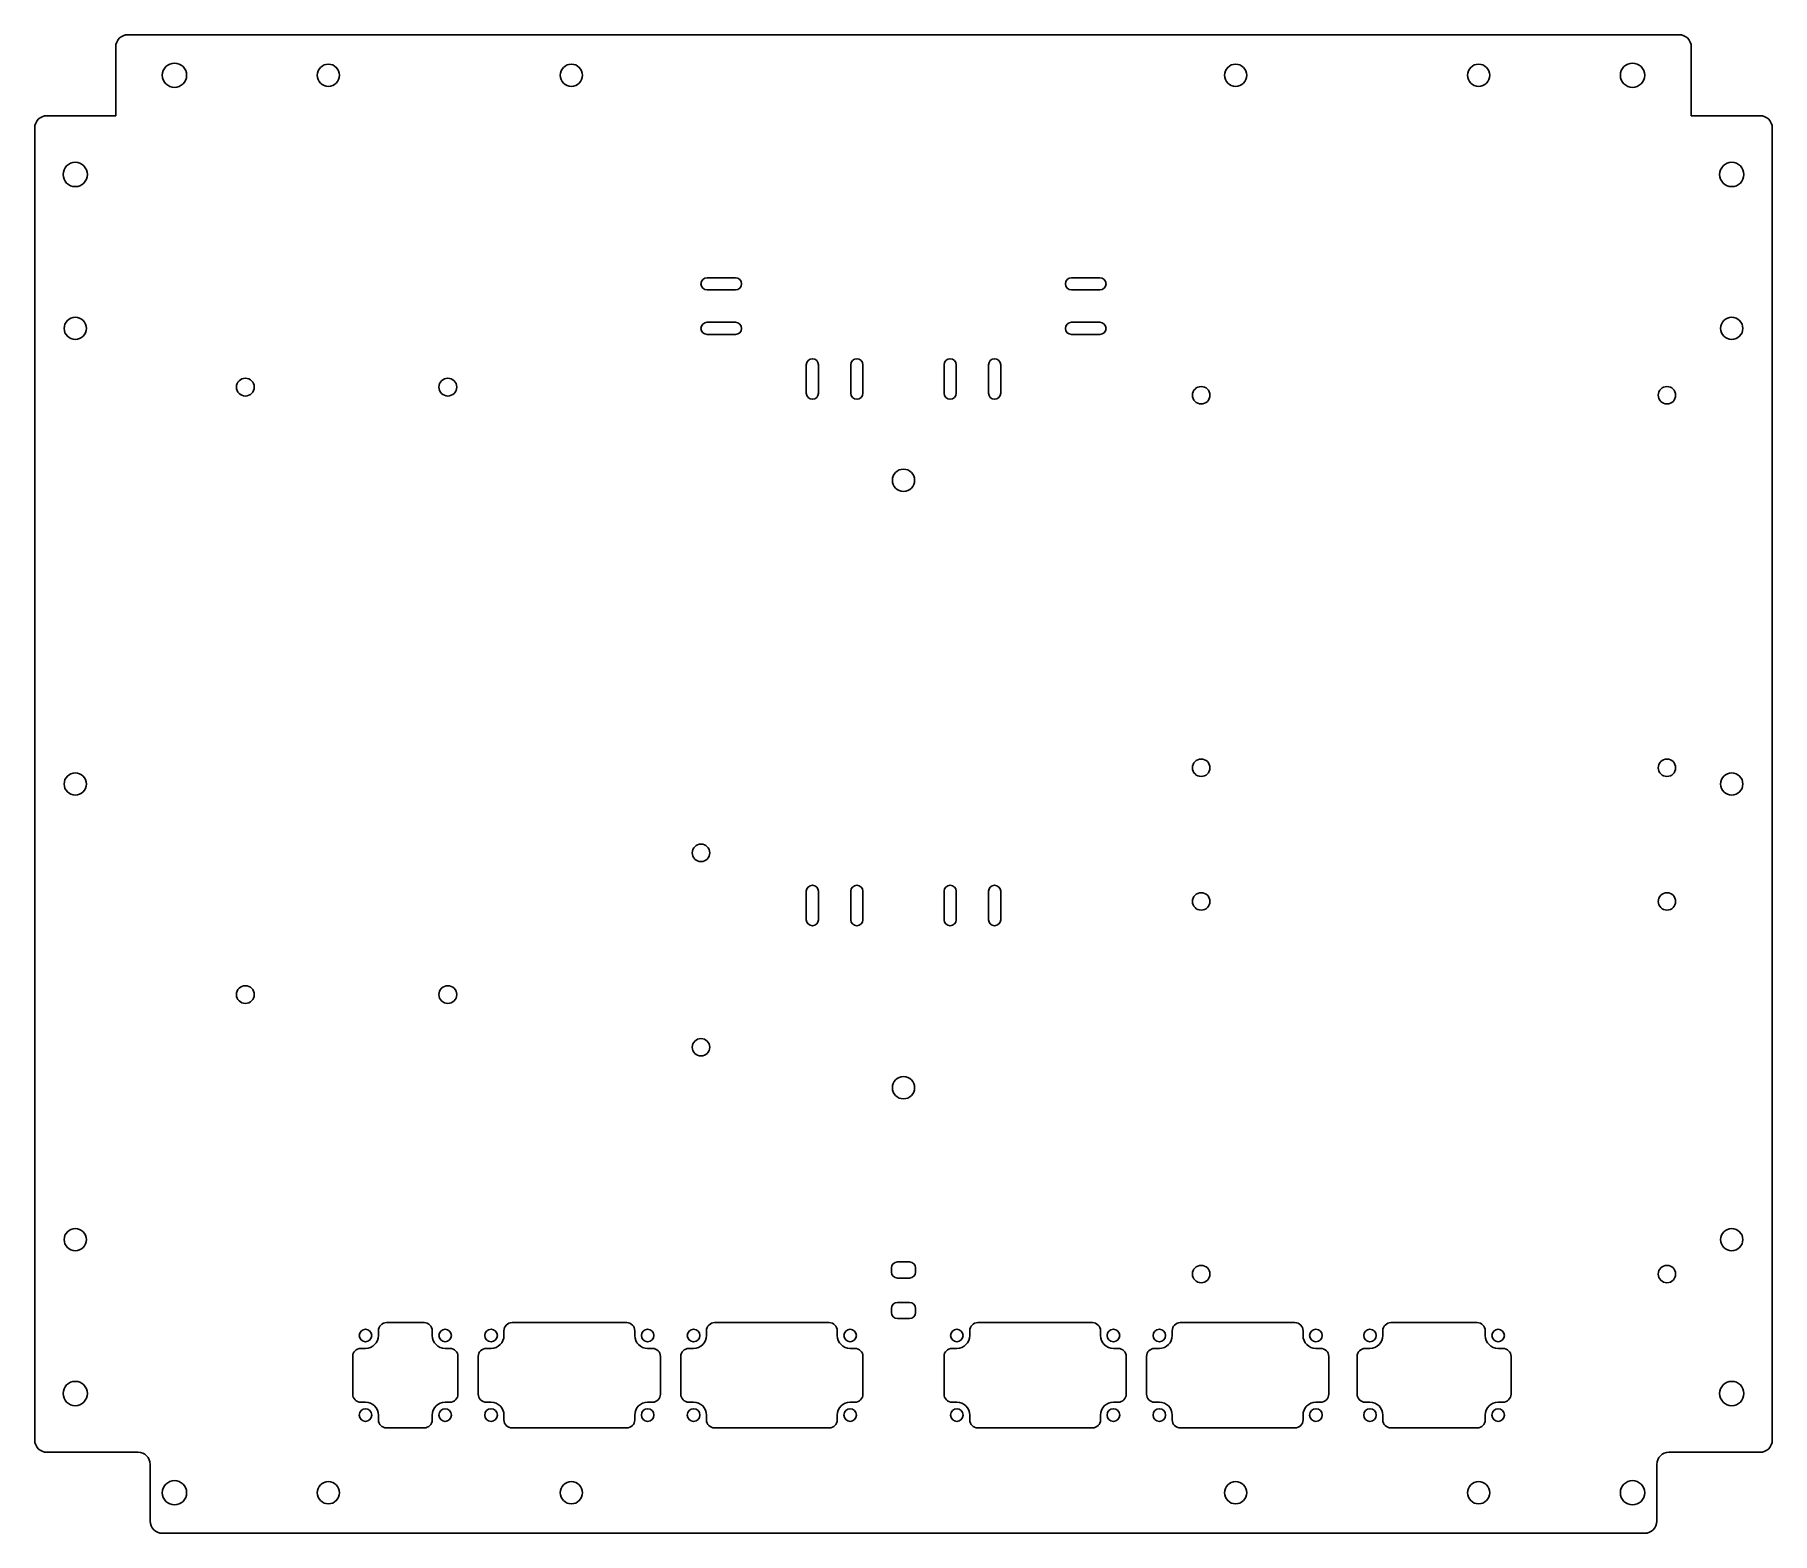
# Model space of a CAD drawing. Header units: millimetres. Extents: x 0 to 429, y 0 to 370.
import ezdxf

# ---------------------------------------------------------------- set-up
doc = ezdxf.new("R2010")
doc.units = ezdxf.units.MM

msp = doc.modelspace()

# ---------------------------------------------------------------- linework, layer by layer
at = {"color": 7, "linetype": 'Continuous', "lineweight": 25}
for p, q in [((406, 370), (23, 370)), ((20, 367), (20, 350)), ((409, 350), (409, 367)), ((20, 350), (3, 350)), ((426, 350), (409, 350)), ((0, 347), (0, 23)), ((429, 23), (429, 347)), ((166, 310), (173, 310)), ((256, 310), (263, 310)), ((173, 307), (166, 307)), ((263, 307), (256, 307)), ((166, 299), (173, 299)), ((256, 299), (263, 299)), ((173, 296), (166, 296)), ((263, 296), (256, 296)), ((190.5, 281.5), (190.5, 288.5)), ((193.5, 288.5), (193.5, 281.5)), ((201.5, 281.5), (201.5, 288.5)), ((204.5, 288.5), (204.5, 281.5)), ((224.5, 281.5), (224.5, 288.5)), ((227.5, 288.5), (227.5, 281.5)), ((235.5, 281.5), (235.5, 288.5)), ((238.5, 288.5), (238.5, 281.5)), ((190.5, 151.5), (190.5, 158.5)), ((193.5, 158.5), (193.5, 151.5)), ((201.5, 151.5), (201.5, 158.5)), ((204.5, 158.5), (204.5, 151.5)), ((224.5, 151.5), (224.5, 158.5)), ((227.5, 158.5), (227.5, 151.5)), ((235.5, 151.5), (235.5, 158.5)), ((238.5, 158.5), (238.5, 151.5)), ((211.5, 64.5), (211.5, 65.5)), ((213, 67), (216, 67)), ((217.5, 65.5), (217.5, 64.5)), ((216, 63), (213, 63)), ((213, 57), (216, 57)), ((86.85, 52), (96.15, 52)), ((117.85, 52), (146.15, 52)), ((167.85, 52), (196.15, 52)), ((211.5, 54.5), (211.5, 55.5)), ((216, 53), (213, 53)), ((217.5, 55.5), (217.5, 54.5)), ((232.85, 52), (261.15, 52)), ((282.85, 52), (311.15, 52)), ((334.85, 52), (356.15, 52)), ((84.85, 48.825), (84.85, 50)), ((98.15, 50), (98.15, 48.825)), ((115.85, 48.825), (115.85, 50)), ((148.15, 50), (148.15, 48.825)), ((165.85, 48.825), (165.85, 50)), ((198.15, 50), (198.15, 48.825)), ((230.85, 48.825), (230.85, 50)), ((263.15, 50), (263.15, 48.825)), ((280.85, 48.825), (280.85, 50)), ((313.15, 50), (313.15, 48.825)), ((332.85, 48.825), (332.85, 50)), ((358.15, 50), (358.15, 48.825)), ((78.5, 34.35), (78.5, 43.65)), ((80.5, 45.65), (81.675, 45.65)), ((101.325, 45.65), (102.5, 45.65)), ((104.5, 43.65), (104.5, 34.35)), ((109.5, 34.35), (109.5, 43.65)), ((111.5, 45.65), (112.675, 45.65)), ((151.325, 45.65), (152.5, 45.65)), ((154.5, 43.65), (154.5, 34.35)), ((159.5, 34.35), (159.5, 43.65)), ((161.5, 45.65), (162.675, 45.65)), ((201.325, 45.65), (202.5, 45.65)), ((204.5, 43.65), (204.5, 34.35)), ((224.5, 34.35), (224.5, 43.65)), ((226.5, 45.65), (227.675, 45.65)), ((266.325, 45.65), (267.5, 45.65)), ((269.5, 43.65), (269.5, 34.35)), ((274.5, 34.35), (274.5, 43.65)), ((276.5, 45.65), (277.675, 45.65)), ((316.325, 45.65), (317.5, 45.65)), ((319.5, 43.65), (319.5, 34.35)), ((326.5, 34.35), (326.5, 43.65)), ((328.5, 45.65), (329.675, 45.65)), ((361.325, 45.65), (362.5, 45.65)), ((364.5, 43.65), (364.5, 34.35)), ((81.675, 32.35), (80.5, 32.35)), ((102.5, 32.35), (101.325, 32.35)), ((112.675, 32.35), (111.5, 32.35)), ((152.5, 32.35), (151.325, 32.35)), ((162.675, 32.35), (161.5, 32.35)), ((202.5, 32.35), (201.325, 32.35)), ((227.675, 32.35), (226.5, 32.35)), ((267.5, 32.35), (266.325, 32.35)), ((277.675, 32.35), (276.5, 32.35)), ((317.5, 32.35), (316.325, 32.35)), ((329.675, 32.35), (328.5, 32.35)), ((362.5, 32.35), (361.325, 32.35)), ((84.85, 28), (84.85, 29.175)), ((96.15, 26), (86.85, 26)), ((98.15, 29.175), (98.15, 28)), ((115.85, 28), (115.85, 29.175)), ((146.15, 26), (117.85, 26)), ((148.15, 29.175), (148.15, 28)), ((165.85, 28), (165.85, 29.175)), ((196.15, 26), (167.85, 26)), ((198.15, 29.175), (198.15, 28)), ((230.85, 28), (230.85, 29.175)), ((261.15, 26), (232.85, 26)), ((263.15, 29.175), (263.15, 28)), ((280.85, 28), (280.85, 29.175)), ((311.15, 26), (282.85, 26)), ((313.15, 29.175), (313.15, 28)), ((332.85, 28), (332.85, 29.175)), ((356.15, 26), (334.85, 26)), ((358.15, 29.175), (358.15, 28)), ((3, 20), (25.5, 20)), ((403.5, 20), (426, 20)), ((28.5, 17), (28.5, 3)), ((400.5, 3), (400.5, 17)), ((31.5, 0), (397.5, 0))]:
    msp.add_line(p, q, dxfattribs=at)
for centre, radius in [((34.5, 360), 3), ((72.5, 360), 2.75), ((132.5, 360), 2.75), ((296.5, 360), 2.75), ((356.5, 360), 2.75), ((394.5, 360), 3), ((10, 335.5), 3), ((419, 335.5), 3), ((10, 297.5), 2.75), ((419, 297.5), 2.75), ((52, 283), 2.2), ((102, 283), 2.2), ((288, 281), 2.15), ((403, 281), 2.15), ((214.5, 260), 2.75), ((288, 189), 2.15), ((403, 189), 2.15), ((10, 185), 2.75), ((419, 185), 2.75), ((164.5, 168), 2.15), ((288, 156), 2.15), ((403, 156), 2.15), ((52, 133), 2.2), ((102, 133), 2.2), ((164.5, 120), 2.15), ((214.5, 110), 2.75), ((10, 72.5), 2.75), ((419, 72.5), 2.75), ((288, 64), 2.15), ((403, 64), 2.15), ((81.675, 48.825), 1.55), ((101.325, 48.825), 1.55), ((112.675, 48.825), 1.55), ((151.325, 48.825), 1.55), ((162.675, 48.825), 1.55), ((201.325, 48.825), 1.55), ((227.675, 48.825), 1.55), ((266.325, 48.825), 1.55), ((277.675, 48.825), 1.55), ((316.325, 48.825), 1.55), ((329.675, 48.825), 1.55), ((361.325, 48.825), 1.55), ((10, 34.5), 3), ((419, 34.5), 3), ((81.675, 29.175), 1.55), ((101.325, 29.175), 1.55), ((112.675, 29.175), 1.55), ((151.325, 29.175), 1.55), ((162.675, 29.175), 1.55), ((201.325, 29.175), 1.55), ((227.675, 29.175), 1.55), ((266.325, 29.175), 1.55), ((277.675, 29.175), 1.55), ((316.325, 29.175), 1.55), ((329.675, 29.175), 1.55), ((361.325, 29.175), 1.55), ((34.5, 10), 3), ((394.5, 10), 3), ((72.5, 10), 2.75), ((132.5, 10), 2.75), ((296.5, 10), 2.75), ((356.5, 10), 2.75)]:
    msp.add_circle(centre, radius, dxfattribs=at)
for centre, radius, start, end in [((23, 367), 3, 90, 180), ((406, 367), 3, 0, 90), ((3, 347), 3, 90, 180), ((426, 347), 3, 0, 90), ((166, 308.5), 1.5, 90, 270), ((173, 308.5), 1.5, 270, 90), ((256, 308.5), 1.5, 90, 270), ((263, 308.5), 1.5, 270, 90), ((166, 297.5), 1.5, 90, 270), ((173, 297.5), 1.5, 270, 90), ((256, 297.5), 1.5, 90, 270), ((263, 297.5), 1.5, 270, 90), ((192, 288.5), 1.5, 0, 180), ((203, 288.5), 1.5, 0, 180), ((226, 288.5), 1.5, 0, 180), ((237, 288.5), 1.5, 0, 180), ((192, 281.5), 1.5, 180, 0), ((203, 281.5), 1.5, 180, 0), ((226, 281.5), 1.5, 180, 0), ((237, 281.5), 1.5, 180, 0), ((192, 158.5), 1.5, 0, 180), ((203, 158.5), 1.5, 0, 180), ((226, 158.5), 1.5, 0, 180), ((237, 158.5), 1.5, 0, 180), ((192, 151.5), 1.5, 180, 0), ((203, 151.5), 1.5, 180, 0), ((226, 151.5), 1.5, 180, 0), ((237, 151.5), 1.5, 180, 0), ((213, 65.5), 1.5, 90, 180), ((213, 64.5), 1.5, 180, 270), ((216, 65.5), 1.5, 0, 90), ((216, 64.5), 1.5, 270, 0), ((213, 55.5), 1.5, 90, 180), ((216, 55.5), 1.5, 0, 90), ((86.85, 50), 2, 90, 180), ((96.15, 50), 2, 0, 90), ((117.85, 50), 2, 90, 180), ((146.15, 50), 2, 0, 90), ((167.85, 50), 2, 90, 180), ((196.15, 50), 2, 0, 90), ((213, 54.5), 1.5, 180, 270), ((216, 54.5), 1.5, 270, 0), ((232.85, 50), 2, 90, 180), ((261.15, 50), 2, 0, 90), ((282.85, 50), 2, 90, 180), ((311.15, 50), 2, 0, 90), ((334.85, 50), 2, 90, 180), ((356.15, 50), 2, 0, 90), ((81.675, 48.825), 3.175, 270, 0), ((101.325, 48.825), 3.175, 180, 270), ((112.675, 48.825), 3.175, 270, 0), ((151.325, 48.825), 3.175, 180, 270), ((162.675, 48.825), 3.175, 270, 0), ((201.325, 48.825), 3.175, 180, 270), ((227.675, 48.825), 3.175, 270, 0), ((266.325, 48.825), 3.175, 180, 270), ((277.675, 48.825), 3.175, 270, 0), ((316.325, 48.825), 3.175, 180, 270), ((329.675, 48.825), 3.175, 270, 0), ((361.325, 48.825), 3.175, 180, 270), ((80.5, 43.65), 2, 90, 180), ((102.5, 43.65), 2, 0, 90), ((111.5, 43.65), 2, 90, 180), ((152.5, 43.65), 2, 0, 90), ((161.5, 43.65), 2, 90, 180), ((202.5, 43.65), 2, 0, 90), ((226.5, 43.65), 2, 90, 180), ((267.5, 43.65), 2, 0, 90), ((276.5, 43.65), 2, 90, 180), ((317.5, 43.65), 2, 0, 90), ((328.5, 43.65), 2, 90, 180), ((362.5, 43.65), 2, 0, 90), ((80.5, 34.35), 2, 180, 270), ((102.5, 34.35), 2, 270, 0), ((111.5, 34.35), 2, 180, 270), ((152.5, 34.35), 2, 270, 0), ((161.5, 34.35), 2, 180, 270), ((202.5, 34.35), 2, 270, 0), ((226.5, 34.35), 2, 180, 270), ((267.5, 34.35), 2, 270, 0), ((276.5, 34.35), 2, 180, 270), ((317.5, 34.35), 2, 270, 0), ((328.5, 34.35), 2, 180, 270), ((362.5, 34.35), 2, 270, 0), ((81.675, 29.175), 3.175, 0, 90), ((101.325, 29.175), 3.175, 90, 180), ((112.675, 29.175), 3.175, 0, 90), ((151.325, 29.175), 3.175, 90, 180), ((162.675, 29.175), 3.175, 0, 90), ((201.325, 29.175), 3.175, 90, 180), ((227.675, 29.175), 3.175, 0, 90), ((266.325, 29.175), 3.175, 90, 180), ((277.675, 29.175), 3.175, 0, 90), ((316.325, 29.175), 3.175, 90, 180), ((329.675, 29.175), 3.175, 0, 90), ((361.325, 29.175), 3.175, 90, 180), ((86.85, 28), 2, 180, 270), ((96.15, 28), 2, 270, 0), ((117.85, 28), 2, 180, 270), ((146.15, 28), 2, 270, 0), ((167.85, 28), 2, 180, 270), ((196.15, 28), 2, 270, 0), ((232.85, 28), 2, 180, 270), ((261.15, 28), 2, 270, 0), ((282.85, 28), 2, 180, 270), ((311.15, 28), 2, 270, 0), ((334.85, 28), 2, 180, 270), ((356.15, 28), 2, 270, 0), ((3, 23), 3, 180, 270), ((426, 23), 3, 270, 0), ((25.5, 17), 3, 0, 90), ((403.5, 17), 3, 90, 180), ((31.5, 3), 3, 180, 270), ((397.5, 3), 3, 270, 0)]:
    msp.add_arc(centre, radius, start, end, dxfattribs=at)

doc.saveas('drawing.dxf')
